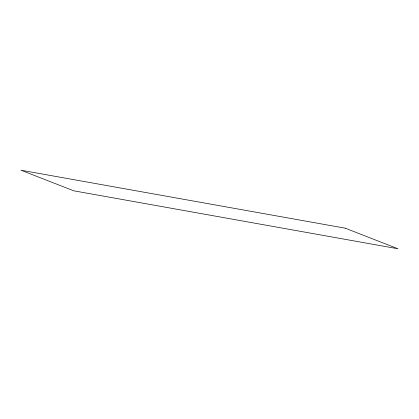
<?xml version="1.0" encoding="UTF-8"?>
<svg xmlns="http://www.w3.org/2000/svg" width="419" height="419" viewBox="0 0 419 419"><rect width="100%" height="100%" fill="white"/><g stroke="black" fill="none" stroke-linecap="round" stroke-linejoin="round"><path stroke-width="0.63" d="M345.24 228.187L20.95 170.208L73.76 190.813L398.05 248.792L345.24 228.187"/></g></svg>
